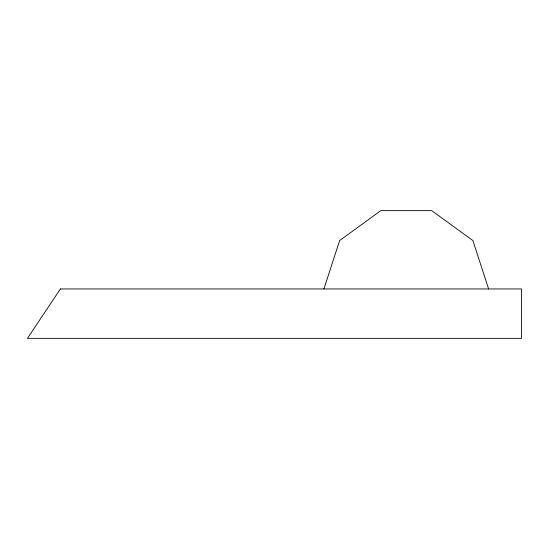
<?xml version="1.0" encoding="UTF-8"?>
<svg xmlns="http://www.w3.org/2000/svg" width="549" height="549" viewBox="0 0 549 549"><rect width="100%" height="100%" fill="white"/><g stroke="black" fill="none" stroke-linecap="round" stroke-linejoin="round"><path stroke-width="0.82" d="M323.91 288.952L339.639 240.551L380.814 210.638L431.706 210.638L472.881 240.551L488.61 288.952M60.39 288.952L27.45 338.362L521.55 338.362L521.55 288.952L60.39 288.952"/></g></svg>
